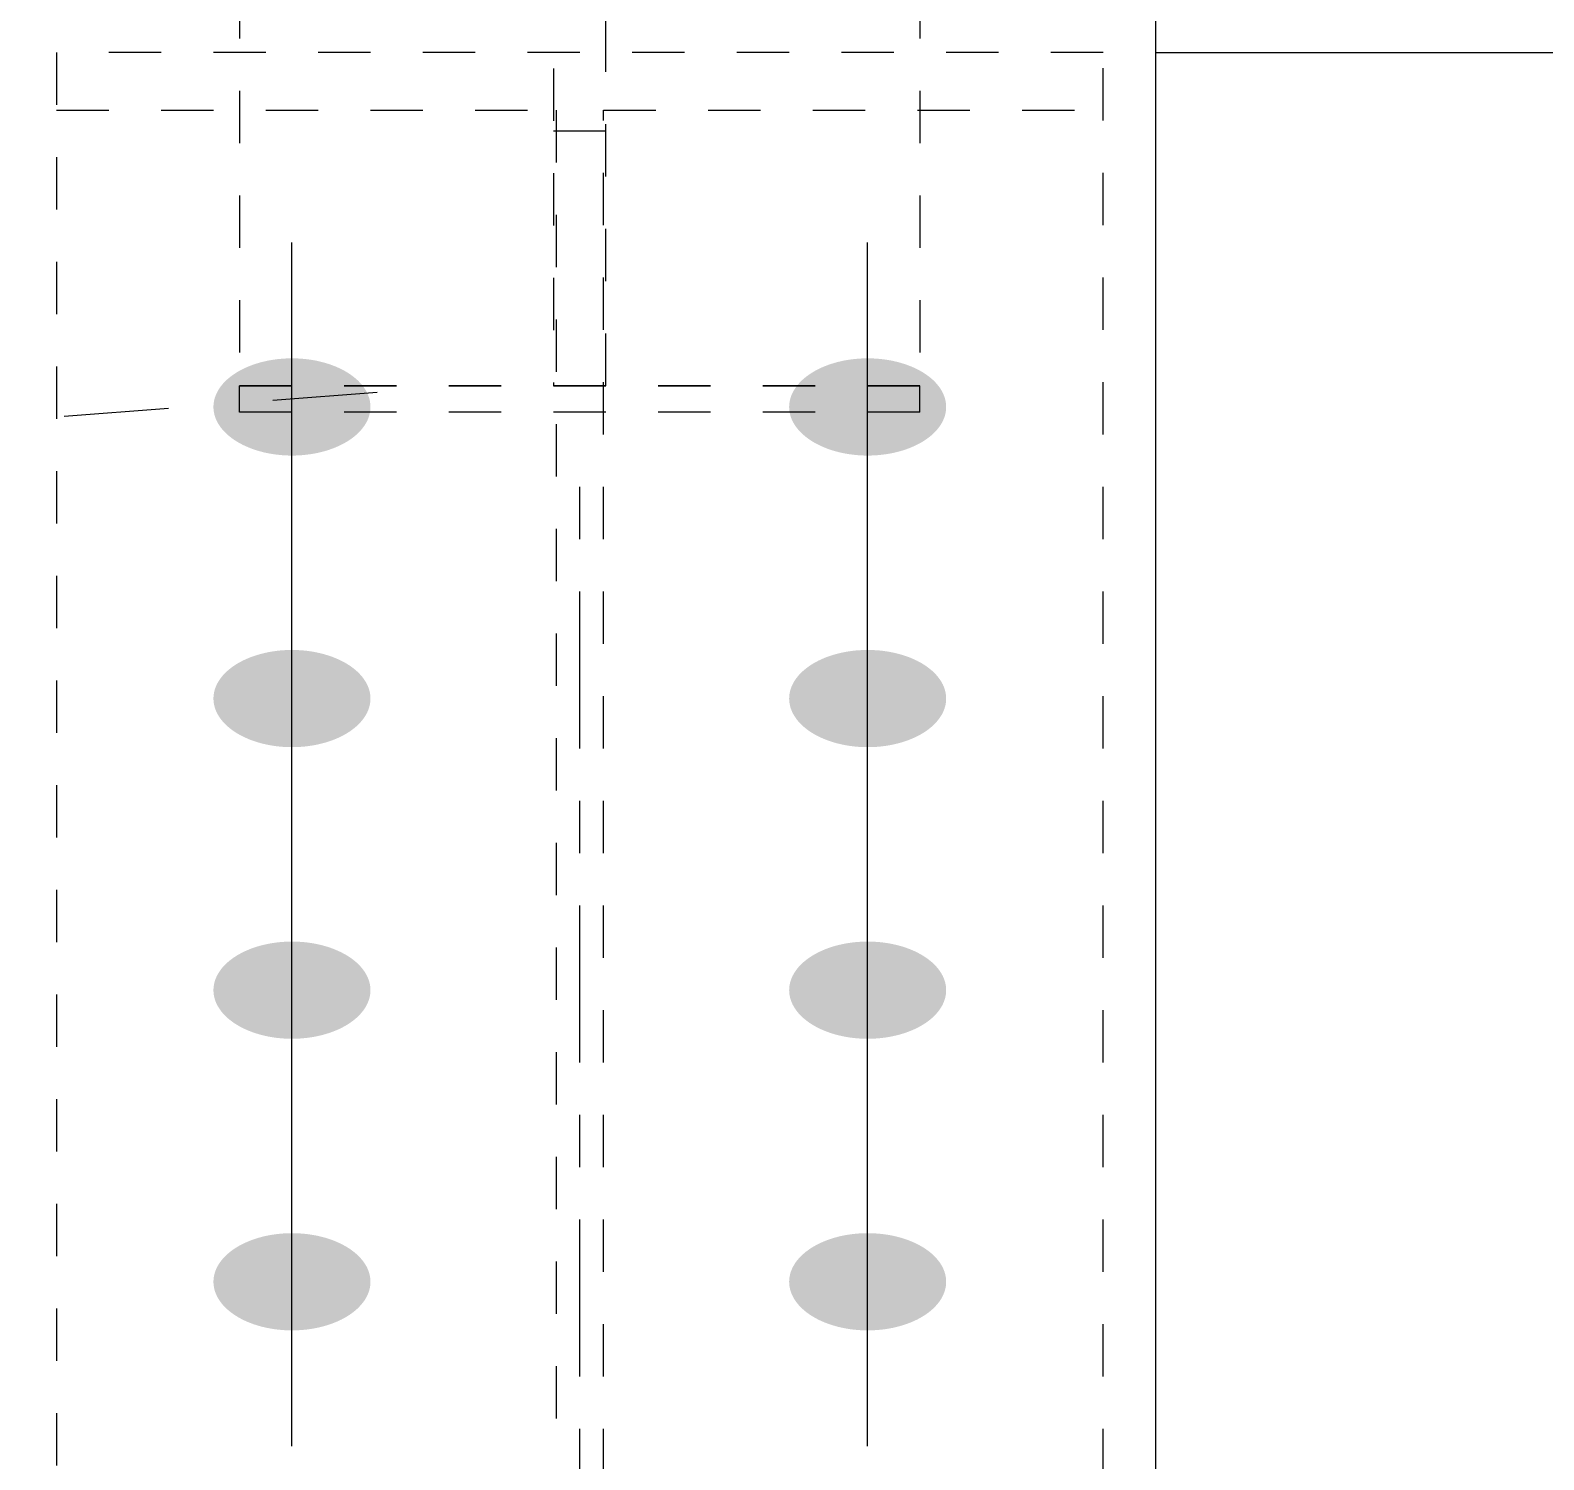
# Model space of a CAD drawing. Header units: millimetres. Extents: x 2 to 579, y 1 to 825.
# Drawn here: x 79.03 to 107.94, y 672.24 to 699.55 of the extents above; entities that cross this region are included whole.
import ezdxf

# ---------------------------------------------------------------- set-up
doc = ezdxf.new("R2010")
doc.units = ezdxf.units.MM
for name, pattern in [('XKITLINE00', [0]), ('XKITLINE01', [4, 1, -1, 1, -1]), ('XKITLINE02', [4, 2, -2]), ('XKITLINE03', [6, 3, -1, 1, -1])]:
    doc.linetypes.add(name, pattern=pattern)
for name, color, linetype, lineweight in [('Bolt', 3, 'Continuous', 0), ('Dimensions', 7, 'Continuous', 0), ('Part', 2, 'Continuous', 0), ('PartMark', 7, 'Continuous', 0)]:
    doc.layers.add(name, color=color, linetype=linetype, lineweight=lineweight)
doc.styles.add('ARIAL', font='ARIAL.TTF')

# ---------------------------------------------------------------- blocks, each defined once
blk = doc.blocks.new('*A26')
at = {"layer": 'Bolt'}
for points in [[(83.989, 691.427), (83.952, 691.428), (83.915, 691.43), (83.878, 691.432), (83.842, 691.434), (83.805, 691.437), (83.769, 691.441), (83.733, 691.445), (83.697, 691.45), (83.661, 691.455), (83.625, 691.461), (83.59, 691.467), (83.555, 691.474), (83.52, 691.481), (83.485, 691.489), (83.451, 691.498), (83.417, 691.507), (83.384, 691.516), (83.351, 691.526), (83.318, 691.537), (83.286, 691.548), (83.254, 691.559), (83.223, 691.571), (83.192, 691.584), (83.162, 691.597), (83.132, 691.61), (83.102, 691.624), (83.074, 691.638), (83.046, 691.653), (83.018, 691.668), (82.991, 691.683), (82.965, 691.699), (82.939, 691.716), (82.914, 691.732), (82.89, 691.749), (82.866, 691.767), (82.843, 691.785), (82.821, 691.803), (82.799, 691.821), (82.778, 691.84), (82.758, 691.859), (82.739, 691.878), (82.72, 691.898), (82.702, 691.918), (82.686, 691.938), (82.669, 691.959), (82.654, 691.98), (82.64, 692), (82.626, 692.022), (82.613, 692.043), (82.601, 692.065), (82.59, 692.086), (82.58, 692.108), (82.57, 692.13), (82.562, 692.152), (82.554, 692.175), (82.547, 692.197), (82.542, 692.22), (82.537, 692.242), (82.533, 692.265), (82.529, 692.288), (82.527, 692.31), (82.526, 692.333), (82.525, 692.356), (82.526, 692.379), (82.527, 692.401), (82.529, 692.424), (82.533, 692.447), (82.537, 692.47), (82.542, 692.492), (82.547, 692.515), (82.554, 692.537), (82.562, 692.559), (82.57, 692.581), (82.58, 692.604), (82.59, 692.625), (82.601, 692.647), (82.613, 692.669), (82.626, 692.69), (82.64, 692.711), (82.654, 692.732), (82.669, 692.753), (82.686, 692.773), (82.702, 692.794), (82.72, 692.814), (82.739, 692.833), (82.758, 692.853), (82.778, 692.872), (82.799, 692.891), (82.821, 692.909), (82.843, 692.927), (82.866, 692.945), (82.89, 692.962), (82.914, 692.979), (82.939, 692.996), (82.965, 693.013), (82.991, 693.028), (83.018, 693.044), (83.046, 693.059), (83.074, 693.074), (83.102, 693.088), (83.132, 693.102), (83.162, 693.115), (83.192, 693.128), (83.223, 693.14), (83.254, 693.152), (83.286, 693.164), (83.318, 693.175), (83.351, 693.185), (83.384, 693.195), (83.417, 693.205), (83.451, 693.214), (83.485, 693.222), (83.52, 693.23), (83.555, 693.238), (83.59, 693.245), (83.625, 693.251), (83.661, 693.257), (83.697, 693.262), (83.733, 693.267), (83.769, 693.271), (83.805, 693.274), (83.842, 693.278), (83.878, 693.28), (83.915, 693.282), (83.952, 693.283), (83.989, 693.284), (84.025, 693.285), (84.062, 693.284), (84.099, 693.283), (84.136, 693.282), (84.172, 693.28), (84.209, 693.278), (84.245, 693.274), (84.282, 693.271), (84.318, 693.267), (84.354, 693.262), (84.39, 693.257), (84.425, 693.251), (84.461, 693.245), (84.496, 693.238), (84.531, 693.23), (84.565, 693.222), (84.599, 693.214), (84.633, 693.205), (84.667, 693.195), (84.7, 693.185), (84.732, 693.175), (84.765, 693.164), (84.796, 693.152), (84.828, 693.14), (84.859, 693.128), (84.889, 693.115), (84.919, 693.102), (84.948, 693.088), (84.977, 693.074), (85.005, 693.059), (85.033, 693.044), (85.06, 693.028), (85.086, 693.013), (85.112, 692.996), (85.137, 692.979), (85.161, 692.962), (85.185, 692.945), (85.208, 692.927), (85.23, 692.909), (85.252, 692.891), (85.273, 692.872), (85.293, 692.853), (85.312, 692.833), (85.33, 692.814), (85.348, 692.794), (85.365, 692.773), (85.381, 692.753), (85.397, 692.732), (85.411, 692.711), (85.425, 692.69), (85.438, 692.669), (85.45, 692.647), (85.461, 692.625), (85.471, 692.604), (85.48, 692.581), (85.489, 692.559), (85.497, 692.537), (85.503, 692.515), (85.509, 692.492), (85.514, 692.47), (85.518, 692.447), (85.521, 692.424), (85.524, 692.401), (85.525, 692.379), (85.525, 692.356), (85.525, 692.333), (85.524, 692.31), (85.521, 692.288), (85.518, 692.265), (85.514, 692.242), (85.509, 692.22), (85.503, 692.197), (85.497, 692.175), (85.489, 692.152), (85.48, 692.13), (85.471, 692.108), (85.461, 692.086), (85.45, 692.065), (85.438, 692.043), (85.425, 692.022), (85.411, 692), (85.397, 691.98), (85.381, 691.959), (85.365, 691.938), (85.348, 691.918), (85.33, 691.898), (85.312, 691.878), (85.293, 691.859), (85.273, 691.84), (85.252, 691.821), (85.23, 691.803), (85.208, 691.785), (85.185, 691.767), (85.161, 691.749), (85.137, 691.732), (85.112, 691.716), (85.086, 691.699), (85.06, 691.683), (85.033, 691.668), (85.005, 691.653), (84.977, 691.638), (84.948, 691.624), (84.919, 691.61), (84.889, 691.597), (84.859, 691.584), (84.828, 691.571), (84.796, 691.559), (84.765, 691.548), (84.732, 691.537), (84.7, 691.526), (84.667, 691.516), (84.633, 691.507), (84.599, 691.498), (84.565, 691.489), (84.531, 691.481), (84.496, 691.474), (84.461, 691.467), (84.425, 691.461), (84.39, 691.455), (84.354, 691.45), (84.318, 691.445), (84.282, 691.441), (84.245, 691.437), (84.209, 691.434), (84.172, 691.432), (84.136, 691.43), (84.099, 691.428), (84.062, 691.427), (84.025, 691.427)], [(94.989, 691.427), (94.952, 691.428), (94.915, 691.43), (94.878, 691.432), (94.842, 691.434), (94.805, 691.437), (94.769, 691.441), (94.733, 691.445), (94.697, 691.45), (94.661, 691.455), (94.625, 691.461), (94.59, 691.467), (94.555, 691.474), (94.52, 691.481), (94.485, 691.489), (94.451, 691.498), (94.417, 691.507), (94.384, 691.516), (94.351, 691.526), (94.318, 691.537), (94.286, 691.548), (94.254, 691.559), (94.223, 691.571), (94.192, 691.584), (94.162, 691.597), (94.132, 691.61), (94.102, 691.624), (94.074, 691.638), (94.046, 691.653), (94.018, 691.668), (93.991, 691.683), (93.965, 691.699), (93.939, 691.716), (93.914, 691.732), (93.89, 691.749), (93.866, 691.767), (93.843, 691.785), (93.821, 691.803), (93.799, 691.821), (93.778, 691.84), (93.758, 691.859), (93.739, 691.878), (93.72, 691.898), (93.702, 691.918), (93.686, 691.938), (93.669, 691.959), (93.654, 691.98), (93.64, 692), (93.626, 692.022), (93.613, 692.043), (93.601, 692.065), (93.59, 692.086), (93.58, 692.108), (93.57, 692.13), (93.562, 692.152), (93.554, 692.175), (93.547, 692.197), (93.542, 692.22), (93.537, 692.242), (93.533, 692.265), (93.529, 692.288), (93.527, 692.31), (93.526, 692.333), (93.525, 692.356), (93.526, 692.379), (93.527, 692.401), (93.529, 692.424), (93.533, 692.447), (93.537, 692.47), (93.542, 692.492), (93.547, 692.515), (93.554, 692.537), (93.562, 692.559), (93.57, 692.581), (93.58, 692.604), (93.59, 692.625), (93.601, 692.647), (93.613, 692.669), (93.626, 692.69), (93.64, 692.711), (93.654, 692.732), (93.669, 692.753), (93.686, 692.773), (93.702, 692.794), (93.72, 692.814), (93.739, 692.833), (93.758, 692.853), (93.778, 692.872), (93.799, 692.891), (93.821, 692.909), (93.843, 692.927), (93.866, 692.945), (93.89, 692.962), (93.914, 692.979), (93.939, 692.996), (93.965, 693.013), (93.991, 693.028), (94.018, 693.044), (94.046, 693.059), (94.074, 693.074), (94.102, 693.088), (94.132, 693.102), (94.162, 693.115), (94.192, 693.128), (94.223, 693.14), (94.254, 693.152), (94.286, 693.164), (94.318, 693.175), (94.351, 693.185), (94.384, 693.195), (94.417, 693.205), (94.451, 693.214), (94.485, 693.222), (94.52, 693.23), (94.555, 693.238), (94.59, 693.245), (94.625, 693.251), (94.661, 693.257), (94.697, 693.262), (94.733, 693.267), (94.769, 693.271), (94.805, 693.274), (94.842, 693.278), (94.878, 693.28), (94.915, 693.282), (94.952, 693.283), (94.989, 693.284), (95.025, 693.285), (95.062, 693.284), (95.099, 693.283), (95.136, 693.282), (95.172, 693.28), (95.209, 693.278), (95.245, 693.274), (95.282, 693.271), (95.318, 693.267), (95.354, 693.262), (95.39, 693.257), (95.425, 693.251), (95.461, 693.245), (95.496, 693.238), (95.531, 693.23), (95.565, 693.222), (95.599, 693.214), (95.633, 693.205), (95.667, 693.195), (95.7, 693.185), (95.732, 693.175), (95.765, 693.164), (95.796, 693.152), (95.828, 693.14), (95.859, 693.128), (95.889, 693.115), (95.919, 693.102), (95.948, 693.088), (95.977, 693.074), (96.005, 693.059), (96.033, 693.044), (96.06, 693.028), (96.086, 693.013), (96.112, 692.996), (96.137, 692.979), (96.161, 692.962), (96.185, 692.945), (96.208, 692.927), (96.23, 692.909), (96.252, 692.891), (96.273, 692.872), (96.293, 692.853), (96.312, 692.833), (96.33, 692.814), (96.348, 692.794), (96.365, 692.773), (96.381, 692.753), (96.397, 692.732), (96.411, 692.711), (96.425, 692.69), (96.438, 692.669), (96.45, 692.647), (96.461, 692.625), (96.471, 692.604), (96.48, 692.581), (96.489, 692.559), (96.497, 692.537), (96.503, 692.515), (96.509, 692.492), (96.514, 692.47), (96.518, 692.447), (96.521, 692.424), (96.524, 692.401), (96.525, 692.379), (96.525, 692.356), (96.525, 692.333), (96.524, 692.31), (96.521, 692.288), (96.518, 692.265), (96.514, 692.242), (96.509, 692.22), (96.503, 692.197), (96.497, 692.175), (96.489, 692.152), (96.48, 692.13), (96.471, 692.108), (96.461, 692.086), (96.45, 692.065), (96.438, 692.043), (96.425, 692.022), (96.411, 692), (96.397, 691.98), (96.381, 691.959), (96.365, 691.938), (96.348, 691.918), (96.33, 691.898), (96.312, 691.878), (96.293, 691.859), (96.273, 691.84), (96.252, 691.821), (96.23, 691.803), (96.208, 691.785), (96.185, 691.767), (96.161, 691.749), (96.137, 691.732), (96.112, 691.716), (96.086, 691.699), (96.06, 691.683), (96.033, 691.668), (96.005, 691.653), (95.977, 691.638), (95.948, 691.624), (95.919, 691.61), (95.889, 691.597), (95.859, 691.584), (95.828, 691.571), (95.796, 691.559), (95.765, 691.548), (95.732, 691.537), (95.7, 691.526), (95.667, 691.516), (95.633, 691.507), (95.599, 691.498), (95.565, 691.489), (95.531, 691.481), (95.496, 691.474), (95.461, 691.467), (95.425, 691.461), (95.39, 691.455), (95.354, 691.45), (95.318, 691.445), (95.282, 691.441), (95.245, 691.437), (95.209, 691.434), (95.172, 691.432), (95.136, 691.43), (95.099, 691.428), (95.062, 691.427), (95.025, 691.427)], [(83.989, 685.856), (83.952, 685.856), (83.915, 685.858), (83.878, 685.86), (83.842, 685.862), (83.805, 685.865), (83.769, 685.869), (83.733, 685.873), (83.697, 685.878), (83.661, 685.883), (83.625, 685.889), (83.59, 685.895), (83.555, 685.902), (83.52, 685.91), (83.485, 685.918), (83.451, 685.926), (83.417, 685.935), (83.384, 685.944), (83.351, 685.954), (83.318, 685.965), (83.286, 685.976), (83.254, 685.987), (83.223, 685.999), (83.192, 686.012), (83.162, 686.025), (83.132, 686.038), (83.102, 686.052), (83.074, 686.066), (83.046, 686.081), (83.018, 686.096), (82.991, 686.111), (82.965, 686.127), (82.939, 686.144), (82.914, 686.16), (82.89, 686.177), (82.866, 686.195), (82.843, 686.213), (82.821, 686.231), (82.799, 686.249), (82.778, 686.268), (82.758, 686.287), (82.739, 686.307), (82.72, 686.326), (82.702, 686.346), (82.686, 686.366), (82.669, 686.387), (82.654, 686.408), (82.64, 686.429), (82.626, 686.45), (82.613, 686.471), (82.601, 686.493), (82.59, 686.514), (82.58, 686.536), (82.57, 686.558), (82.562, 686.581), (82.554, 686.603), (82.547, 686.625), (82.542, 686.648), (82.537, 686.67), (82.533, 686.693), (82.529, 686.716), (82.527, 686.738), (82.526, 686.761), (82.525, 686.784), (82.526, 686.807), (82.527, 686.83), (82.529, 686.852), (82.533, 686.875), (82.537, 686.898), (82.542, 686.92), (82.547, 686.943), (82.554, 686.965), (82.562, 686.987), (82.57, 687.01), (82.58, 687.032), (82.59, 687.054), (82.601, 687.075), (82.613, 687.097), (82.626, 687.118), (82.64, 687.139), (82.654, 687.16), (82.669, 687.181), (82.686, 687.202), (82.702, 687.222), (82.72, 687.242), (82.739, 687.261), (82.758, 687.281), (82.778, 687.3), (82.799, 687.319), (82.821, 687.337), (82.843, 687.355), (82.866, 687.373), (82.89, 687.391), (82.914, 687.408), (82.939, 687.424), (82.965, 687.441), (82.991, 687.457), (83.018, 687.472), (83.046, 687.487), (83.074, 687.502), (83.102, 687.516), (83.132, 687.53), (83.162, 687.543), (83.192, 687.556), (83.223, 687.569), (83.254, 687.581), (83.286, 687.592), (83.318, 687.603), (83.351, 687.613), (83.384, 687.623), (83.417, 687.633), (83.451, 687.642), (83.485, 687.65), (83.52, 687.658), (83.555, 687.666), (83.59, 687.673), (83.625, 687.679), (83.661, 687.685), (83.697, 687.69), (83.733, 687.695), (83.769, 687.699), (83.805, 687.703), (83.842, 687.706), (83.878, 687.708), (83.915, 687.71), (83.952, 687.712), (83.989, 687.712), (84.025, 687.713), (84.062, 687.712), (84.099, 687.712), (84.136, 687.71), (84.172, 687.708), (84.209, 687.706), (84.245, 687.703), (84.282, 687.699), (84.318, 687.695), (84.354, 687.69), (84.39, 687.685), (84.425, 687.679), (84.461, 687.673), (84.496, 687.666), (84.531, 687.658), (84.565, 687.65), (84.599, 687.642), (84.633, 687.633), (84.667, 687.623), (84.7, 687.613), (84.732, 687.603), (84.765, 687.592), (84.796, 687.581), (84.828, 687.569), (84.859, 687.556), (84.889, 687.543), (84.919, 687.53), (84.948, 687.516), (84.977, 687.502), (85.005, 687.487), (85.033, 687.472), (85.06, 687.457), (85.086, 687.441), (85.112, 687.424), (85.137, 687.408), (85.161, 687.391), (85.185, 687.373), (85.208, 687.355), (85.23, 687.337), (85.252, 687.319), (85.273, 687.3), (85.293, 687.281), (85.312, 687.261), (85.33, 687.242), (85.348, 687.222), (85.365, 687.202), (85.381, 687.181), (85.397, 687.16), (85.411, 687.139), (85.425, 687.118), (85.438, 687.097), (85.45, 687.075), (85.461, 687.054), (85.471, 687.032), (85.48, 687.01), (85.489, 686.987), (85.497, 686.965), (85.503, 686.943), (85.509, 686.92), (85.514, 686.898), (85.518, 686.875), (85.521, 686.852), (85.524, 686.83), (85.525, 686.807), (85.525, 686.784), (85.525, 686.761), (85.524, 686.738), (85.521, 686.716), (85.518, 686.693), (85.514, 686.67), (85.509, 686.648), (85.503, 686.625), (85.497, 686.603), (85.489, 686.581), (85.48, 686.558), (85.471, 686.536), (85.461, 686.514), (85.45, 686.493), (85.438, 686.471), (85.425, 686.45), (85.411, 686.429), (85.397, 686.408), (85.381, 686.387), (85.365, 686.366), (85.348, 686.346), (85.33, 686.326), (85.312, 686.307), (85.293, 686.287), (85.273, 686.268), (85.252, 686.249), (85.23, 686.231), (85.208, 686.213), (85.185, 686.195), (85.161, 686.177), (85.137, 686.16), (85.112, 686.144), (85.086, 686.127), (85.06, 686.111), (85.033, 686.096), (85.005, 686.081), (84.977, 686.066), (84.948, 686.052), (84.919, 686.038), (84.889, 686.025), (84.859, 686.012), (84.828, 685.999), (84.796, 685.987), (84.765, 685.976), (84.732, 685.965), (84.7, 685.954), (84.667, 685.944), (84.633, 685.935), (84.599, 685.926), (84.565, 685.918), (84.531, 685.91), (84.496, 685.902), (84.461, 685.895), (84.425, 685.889), (84.39, 685.883), (84.354, 685.878), (84.318, 685.873), (84.282, 685.869), (84.245, 685.865), (84.209, 685.862), (84.172, 685.86), (84.136, 685.858), (84.099, 685.856), (84.062, 685.856), (84.025, 685.855)], [(94.989, 685.856), (94.952, 685.856), (94.915, 685.858), (94.878, 685.86), (94.842, 685.862), (94.805, 685.865), (94.769, 685.869), (94.733, 685.873), (94.697, 685.878), (94.661, 685.883), (94.625, 685.889), (94.59, 685.895), (94.555, 685.902), (94.52, 685.91), (94.485, 685.918), (94.451, 685.926), (94.417, 685.935), (94.384, 685.944), (94.351, 685.954), (94.318, 685.965), (94.286, 685.976), (94.254, 685.987), (94.223, 685.999), (94.192, 686.012), (94.162, 686.025), (94.132, 686.038), (94.102, 686.052), (94.074, 686.066), (94.046, 686.081), (94.018, 686.096), (93.991, 686.111), (93.965, 686.127), (93.939, 686.144), (93.914, 686.16), (93.89, 686.177), (93.866, 686.195), (93.843, 686.213), (93.821, 686.231), (93.799, 686.249), (93.778, 686.268), (93.758, 686.287), (93.739, 686.307), (93.72, 686.326), (93.702, 686.346), (93.686, 686.366), (93.669, 686.387), (93.654, 686.408), (93.64, 686.429), (93.626, 686.45), (93.613, 686.471), (93.601, 686.493), (93.59, 686.514), (93.58, 686.536), (93.57, 686.558), (93.562, 686.581), (93.554, 686.603), (93.547, 686.625), (93.542, 686.648), (93.537, 686.67), (93.533, 686.693), (93.529, 686.716), (93.527, 686.738), (93.526, 686.761), (93.525, 686.784), (93.526, 686.807), (93.527, 686.83), (93.529, 686.852), (93.533, 686.875), (93.537, 686.898), (93.542, 686.92), (93.547, 686.943), (93.554, 686.965), (93.562, 686.987), (93.57, 687.01), (93.58, 687.032), (93.59, 687.054), (93.601, 687.075), (93.613, 687.097), (93.626, 687.118), (93.64, 687.139), (93.654, 687.16), (93.669, 687.181), (93.686, 687.202), (93.702, 687.222), (93.72, 687.242), (93.739, 687.261), (93.758, 687.281), (93.778, 687.3), (93.799, 687.319), (93.821, 687.337), (93.843, 687.355), (93.866, 687.373), (93.89, 687.391), (93.914, 687.408), (93.939, 687.424), (93.965, 687.441), (93.991, 687.457), (94.018, 687.472), (94.046, 687.487), (94.074, 687.502), (94.102, 687.516), (94.132, 687.53), (94.162, 687.543), (94.192, 687.556), (94.223, 687.569), (94.254, 687.581), (94.286, 687.592), (94.318, 687.603), (94.351, 687.613), (94.384, 687.623), (94.417, 687.633), (94.451, 687.642), (94.485, 687.65), (94.52, 687.658), (94.555, 687.666), (94.59, 687.673), (94.625, 687.679), (94.661, 687.685), (94.697, 687.69), (94.733, 687.695), (94.769, 687.699), (94.805, 687.703), (94.842, 687.706), (94.878, 687.708), (94.915, 687.71), (94.952, 687.712), (94.989, 687.712), (95.025, 687.713), (95.062, 687.712), (95.099, 687.712), (95.136, 687.71), (95.172, 687.708), (95.209, 687.706), (95.245, 687.703), (95.282, 687.699), (95.318, 687.695), (95.354, 687.69), (95.39, 687.685), (95.425, 687.679), (95.461, 687.673), (95.496, 687.666), (95.531, 687.658), (95.565, 687.65), (95.599, 687.642), (95.633, 687.633), (95.667, 687.623), (95.7, 687.613), (95.732, 687.603), (95.765, 687.592), (95.796, 687.581), (95.828, 687.569), (95.859, 687.556), (95.889, 687.543), (95.919, 687.53), (95.948, 687.516), (95.977, 687.502), (96.005, 687.487), (96.033, 687.472), (96.06, 687.457), (96.086, 687.441), (96.112, 687.424), (96.137, 687.408), (96.161, 687.391), (96.185, 687.373), (96.208, 687.355), (96.23, 687.337), (96.252, 687.319), (96.273, 687.3), (96.293, 687.281), (96.312, 687.261), (96.33, 687.242), (96.348, 687.222), (96.365, 687.202), (96.381, 687.181), (96.397, 687.16), (96.411, 687.139), (96.425, 687.118), (96.438, 687.097), (96.45, 687.075), (96.461, 687.054), (96.471, 687.032), (96.48, 687.01), (96.489, 686.987), (96.497, 686.965), (96.503, 686.943), (96.509, 686.92), (96.514, 686.898), (96.518, 686.875), (96.521, 686.852), (96.524, 686.83), (96.525, 686.807), (96.525, 686.784), (96.525, 686.761), (96.524, 686.738), (96.521, 686.716), (96.518, 686.693), (96.514, 686.67), (96.509, 686.648), (96.503, 686.625), (96.497, 686.603), (96.489, 686.581), (96.48, 686.558), (96.471, 686.536), (96.461, 686.514), (96.45, 686.493), (96.438, 686.471), (96.425, 686.45), (96.411, 686.429), (96.397, 686.408), (96.381, 686.387), (96.365, 686.366), (96.348, 686.346), (96.33, 686.326), (96.312, 686.307), (96.293, 686.287), (96.273, 686.268), (96.252, 686.249), (96.23, 686.231), (96.208, 686.213), (96.185, 686.195), (96.161, 686.177), (96.137, 686.16), (96.112, 686.144), (96.086, 686.127), (96.06, 686.111), (96.033, 686.096), (96.005, 686.081), (95.977, 686.066), (95.948, 686.052), (95.919, 686.038), (95.889, 686.025), (95.859, 686.012), (95.828, 685.999), (95.796, 685.987), (95.765, 685.976), (95.732, 685.965), (95.7, 685.954), (95.667, 685.944), (95.633, 685.935), (95.599, 685.926), (95.565, 685.918), (95.531, 685.91), (95.496, 685.902), (95.461, 685.895), (95.425, 685.889), (95.39, 685.883), (95.354, 685.878), (95.318, 685.873), (95.282, 685.869), (95.245, 685.865), (95.209, 685.862), (95.172, 685.86), (95.136, 685.858), (95.099, 685.856), (95.062, 685.856), (95.025, 685.855)], [(83.989, 680.284), (83.952, 680.285), (83.915, 680.286), (83.878, 680.288), (83.842, 680.29), (83.805, 680.294), (83.769, 680.297), (83.733, 680.301), (83.697, 680.306), (83.661, 680.311), (83.625, 680.317), (83.59, 680.323), (83.555, 680.33), (83.52, 680.338), (83.485, 680.346), (83.451, 680.354), (83.417, 680.363), (83.384, 680.373), (83.351, 680.383), (83.318, 680.393), (83.286, 680.404), (83.254, 680.416), (83.223, 680.428), (83.192, 680.44), (83.162, 680.453), (83.132, 680.466), (83.102, 680.48), (83.074, 680.494), (83.046, 680.509), (83.018, 680.524), (82.991, 680.54), (82.965, 680.555), (82.939, 680.572), (82.914, 680.588), (82.89, 680.606), (82.866, 680.623), (82.843, 680.641), (82.821, 680.659), (82.799, 680.677), (82.778, 680.696), (82.758, 680.715), (82.739, 680.735), (82.72, 680.754), (82.702, 680.774), (82.686, 680.795), (82.669, 680.815), (82.654, 680.836), (82.64, 680.857), (82.626, 680.878), (82.613, 680.899), (82.601, 680.921), (82.59, 680.943), (82.58, 680.964), (82.57, 680.986), (82.562, 681.009), (82.554, 681.031), (82.547, 681.053), (82.542, 681.076), (82.537, 681.098), (82.533, 681.121), (82.529, 681.144), (82.527, 681.167), (82.526, 681.189), (82.525, 681.212), (82.526, 681.235), (82.527, 681.258), (82.529, 681.28), (82.533, 681.303), (82.537, 681.326), (82.542, 681.348), (82.547, 681.371), (82.554, 681.393), (82.562, 681.416), (82.57, 681.438), (82.58, 681.46), (82.59, 681.482), (82.601, 681.503), (82.613, 681.525), (82.626, 681.546), (82.64, 681.567), (82.654, 681.588), (82.669, 681.609), (82.686, 681.63), (82.702, 681.65), (82.72, 681.67), (82.739, 681.69), (82.758, 681.709), (82.778, 681.728), (82.799, 681.747), (82.821, 681.765), (82.843, 681.783), (82.866, 681.801), (82.89, 681.819), (82.914, 681.836), (82.939, 681.852), (82.965, 681.869), (82.991, 681.885), (83.018, 681.9), (83.046, 681.915), (83.074, 681.93), (83.102, 681.944), (83.132, 681.958), (83.162, 681.971), (83.192, 681.984), (83.223, 681.997), (83.254, 682.009), (83.286, 682.02), (83.318, 682.031), (83.351, 682.042), (83.384, 682.052), (83.417, 682.061), (83.451, 682.07), (83.485, 682.079), (83.52, 682.086), (83.555, 682.094), (83.59, 682.101), (83.625, 682.107), (83.661, 682.113), (83.697, 682.118), (83.733, 682.123), (83.769, 682.127), (83.805, 682.131), (83.842, 682.134), (83.878, 682.136), (83.915, 682.138), (83.952, 682.14), (83.989, 682.14), (84.025, 682.141), (84.062, 682.14), (84.099, 682.14), (84.136, 682.138), (84.172, 682.136), (84.209, 682.134), (84.245, 682.131), (84.282, 682.127), (84.318, 682.123), (84.354, 682.118), (84.39, 682.113), (84.425, 682.107), (84.461, 682.101), (84.496, 682.094), (84.531, 682.086), (84.565, 682.079), (84.599, 682.07), (84.633, 682.061), (84.667, 682.052), (84.7, 682.042), (84.732, 682.031), (84.765, 682.02), (84.796, 682.009), (84.828, 681.997), (84.859, 681.984), (84.889, 681.971), (84.919, 681.958), (84.948, 681.944), (84.977, 681.93), (85.005, 681.915), (85.033, 681.9), (85.06, 681.885), (85.086, 681.869), (85.112, 681.852), (85.137, 681.836), (85.161, 681.819), (85.185, 681.801), (85.208, 681.783), (85.23, 681.765), (85.252, 681.747), (85.273, 681.728), (85.293, 681.709), (85.312, 681.69), (85.33, 681.67), (85.348, 681.65), (85.365, 681.63), (85.381, 681.609), (85.397, 681.588), (85.411, 681.567), (85.425, 681.546), (85.438, 681.525), (85.45, 681.503), (85.461, 681.482), (85.471, 681.46), (85.48, 681.438), (85.489, 681.416), (85.497, 681.393), (85.503, 681.371), (85.509, 681.348), (85.514, 681.326), (85.518, 681.303), (85.521, 681.28), (85.524, 681.258), (85.525, 681.235), (85.525, 681.212), (85.525, 681.189), (85.524, 681.167), (85.521, 681.144), (85.518, 681.121), (85.514, 681.098), (85.509, 681.076), (85.503, 681.053), (85.497, 681.031), (85.489, 681.009), (85.48, 680.986), (85.471, 680.964), (85.461, 680.943), (85.45, 680.921), (85.438, 680.899), (85.425, 680.878), (85.411, 680.857), (85.397, 680.836), (85.381, 680.815), (85.365, 680.795), (85.348, 680.774), (85.33, 680.754), (85.312, 680.735), (85.293, 680.715), (85.273, 680.696), (85.252, 680.677), (85.23, 680.659), (85.208, 680.641), (85.185, 680.623), (85.161, 680.606), (85.137, 680.588), (85.112, 680.572), (85.086, 680.555), (85.06, 680.54), (85.033, 680.524), (85.005, 680.509), (84.977, 680.494), (84.948, 680.48), (84.919, 680.466), (84.889, 680.453), (84.859, 680.44), (84.828, 680.428), (84.796, 680.416), (84.765, 680.404), (84.732, 680.393), (84.7, 680.383), (84.667, 680.373), (84.633, 680.363), (84.599, 680.354), (84.565, 680.346), (84.531, 680.338), (84.496, 680.33), (84.461, 680.323), (84.425, 680.317), (84.39, 680.311), (84.354, 680.306), (84.318, 680.301), (84.282, 680.297), (84.245, 680.294), (84.209, 680.29), (84.172, 680.288), (84.136, 680.286), (84.099, 680.285), (84.062, 680.284), (84.025, 680.283)], [(94.989, 680.284), (94.952, 680.285), (94.915, 680.286), (94.878, 680.288), (94.842, 680.29), (94.805, 680.294), (94.769, 680.297), (94.733, 680.301), (94.697, 680.306), (94.661, 680.311), (94.625, 680.317), (94.59, 680.323), (94.555, 680.33), (94.52, 680.338), (94.485, 680.346), (94.451, 680.354), (94.417, 680.363), (94.384, 680.373), (94.351, 680.383), (94.318, 680.393), (94.286, 680.404), (94.254, 680.416), (94.223, 680.428), (94.192, 680.44), (94.162, 680.453), (94.132, 680.466), (94.102, 680.48), (94.074, 680.494), (94.046, 680.509), (94.018, 680.524), (93.991, 680.54), (93.965, 680.555), (93.939, 680.572), (93.914, 680.588), (93.89, 680.606), (93.866, 680.623), (93.843, 680.641), (93.821, 680.659), (93.799, 680.677), (93.778, 680.696), (93.758, 680.715), (93.739, 680.735), (93.72, 680.754), (93.702, 680.774), (93.686, 680.795), (93.669, 680.815), (93.654, 680.836), (93.64, 680.857), (93.626, 680.878), (93.613, 680.899), (93.601, 680.921), (93.59, 680.943), (93.58, 680.964), (93.57, 680.986), (93.562, 681.009), (93.554, 681.031), (93.547, 681.053), (93.542, 681.076), (93.537, 681.098), (93.533, 681.121), (93.529, 681.144), (93.527, 681.167), (93.526, 681.189), (93.525, 681.212), (93.526, 681.235), (93.527, 681.258), (93.529, 681.28), (93.533, 681.303), (93.537, 681.326), (93.542, 681.348), (93.547, 681.371), (93.554, 681.393), (93.562, 681.416), (93.57, 681.438), (93.58, 681.46), (93.59, 681.482), (93.601, 681.503), (93.613, 681.525), (93.626, 681.546), (93.64, 681.567), (93.654, 681.588), (93.669, 681.609), (93.686, 681.63), (93.702, 681.65), (93.72, 681.67), (93.739, 681.69), (93.758, 681.709), (93.778, 681.728), (93.799, 681.747), (93.821, 681.765), (93.843, 681.783), (93.866, 681.801), (93.89, 681.819), (93.914, 681.836), (93.939, 681.852), (93.965, 681.869), (93.991, 681.885), (94.018, 681.9), (94.046, 681.915), (94.074, 681.93), (94.102, 681.944), (94.132, 681.958), (94.162, 681.971), (94.192, 681.984), (94.223, 681.997), (94.254, 682.009), (94.286, 682.02), (94.318, 682.031), (94.351, 682.042), (94.384, 682.052), (94.417, 682.061), (94.451, 682.07), (94.485, 682.079), (94.52, 682.086), (94.555, 682.094), (94.59, 682.101), (94.625, 682.107), (94.661, 682.113), (94.697, 682.118), (94.733, 682.123), (94.769, 682.127), (94.805, 682.131), (94.842, 682.134), (94.878, 682.136), (94.915, 682.138), (94.952, 682.14), (94.989, 682.14), (95.025, 682.141), (95.062, 682.14), (95.099, 682.14), (95.136, 682.138), (95.172, 682.136), (95.209, 682.134), (95.245, 682.131), (95.282, 682.127), (95.318, 682.123), (95.354, 682.118), (95.39, 682.113), (95.425, 682.107), (95.461, 682.101), (95.496, 682.094), (95.531, 682.086), (95.565, 682.079), (95.599, 682.07), (95.633, 682.061), (95.667, 682.052), (95.7, 682.042), (95.732, 682.031), (95.765, 682.02), (95.796, 682.009), (95.828, 681.997), (95.859, 681.984), (95.889, 681.971), (95.919, 681.958), (95.948, 681.944), (95.977, 681.93), (96.005, 681.915), (96.033, 681.9), (96.06, 681.885), (96.086, 681.869), (96.112, 681.852), (96.137, 681.836), (96.161, 681.819), (96.185, 681.801), (96.208, 681.783), (96.23, 681.765), (96.252, 681.747), (96.273, 681.728), (96.293, 681.709), (96.312, 681.69), (96.33, 681.67), (96.348, 681.65), (96.365, 681.63), (96.381, 681.609), (96.397, 681.588), (96.411, 681.567), (96.425, 681.546), (96.438, 681.525), (96.45, 681.503), (96.461, 681.482), (96.471, 681.46), (96.48, 681.438), (96.489, 681.416), (96.497, 681.393), (96.503, 681.371), (96.509, 681.348), (96.514, 681.326), (96.518, 681.303), (96.521, 681.28), (96.524, 681.258), (96.525, 681.235), (96.525, 681.212), (96.525, 681.189), (96.524, 681.167), (96.521, 681.144), (96.518, 681.121), (96.514, 681.098), (96.509, 681.076), (96.503, 681.053), (96.497, 681.031), (96.489, 681.009), (96.48, 680.986), (96.471, 680.964), (96.461, 680.943), (96.45, 680.921), (96.438, 680.899), (96.425, 680.878), (96.411, 680.857), (96.397, 680.836), (96.381, 680.815), (96.365, 680.795), (96.348, 680.774), (96.33, 680.754), (96.312, 680.735), (96.293, 680.715), (96.273, 680.696), (96.252, 680.677), (96.23, 680.659), (96.208, 680.641), (96.185, 680.623), (96.161, 680.606), (96.137, 680.588), (96.112, 680.572), (96.086, 680.555), (96.06, 680.54), (96.033, 680.524), (96.005, 680.509), (95.977, 680.494), (95.948, 680.48), (95.919, 680.466), (95.889, 680.453), (95.859, 680.44), (95.828, 680.428), (95.796, 680.416), (95.765, 680.404), (95.732, 680.393), (95.7, 680.383), (95.667, 680.373), (95.633, 680.363), (95.599, 680.354), (95.565, 680.346), (95.531, 680.338), (95.496, 680.33), (95.461, 680.323), (95.425, 680.317), (95.39, 680.311), (95.354, 680.306), (95.318, 680.301), (95.282, 680.297), (95.245, 680.294), (95.209, 680.29), (95.172, 680.288), (95.136, 680.286), (95.099, 680.285), (95.062, 680.284), (95.025, 680.283)], [(83.989, 674.712), (83.952, 674.713), (83.915, 674.714), (83.878, 674.716), (83.842, 674.719), (83.805, 674.722), (83.769, 674.725), (83.733, 674.729), (83.697, 674.734), (83.661, 674.739), (83.625, 674.745), (83.59, 674.752), (83.555, 674.758), (83.52, 674.766), (83.485, 674.774), (83.451, 674.782), (83.417, 674.791), (83.384, 674.801), (83.351, 674.811), (83.318, 674.821), (83.286, 674.832), (83.254, 674.844), (83.223, 674.856), (83.192, 674.868), (83.162, 674.881), (83.132, 674.894), (83.102, 674.908), (83.074, 674.922), (83.046, 674.937), (83.018, 674.952), (82.991, 674.968), (82.965, 674.984), (82.939, 675), (82.914, 675.017), (82.89, 675.034), (82.866, 675.051), (82.843, 675.069), (82.821, 675.087), (82.799, 675.106), (82.778, 675.124), (82.758, 675.143), (82.739, 675.163), (82.72, 675.183), (82.702, 675.202), (82.686, 675.223), (82.669, 675.243), (82.654, 675.264), (82.64, 675.285), (82.626, 675.306), (82.613, 675.327), (82.601, 675.349), (82.59, 675.371), (82.58, 675.393), (82.57, 675.415), (82.562, 675.437), (82.554, 675.459), (82.547, 675.481), (82.542, 675.504), (82.537, 675.527), (82.533, 675.549), (82.529, 675.572), (82.527, 675.595), (82.526, 675.617), (82.525, 675.64), (82.526, 675.663), (82.527, 675.686), (82.529, 675.709), (82.533, 675.731), (82.537, 675.754), (82.542, 675.776), (82.547, 675.799), (82.554, 675.821), (82.562, 675.844), (82.57, 675.866), (82.58, 675.888), (82.59, 675.91), (82.601, 675.932), (82.613, 675.953), (82.626, 675.974), (82.64, 675.996), (82.654, 676.017), (82.669, 676.037), (82.686, 676.058), (82.702, 676.078), (82.72, 676.098), (82.739, 676.118), (82.758, 676.137), (82.778, 676.156), (82.799, 676.175), (82.821, 676.193), (82.843, 676.212), (82.866, 676.229), (82.89, 676.247), (82.914, 676.264), (82.939, 676.281), (82.965, 676.297), (82.991, 676.313), (83.018, 676.328), (83.046, 676.343), (83.074, 676.358), (83.102, 676.372), (83.132, 676.386), (83.162, 676.399), (83.192, 676.412), (83.223, 676.425), (83.254, 676.437), (83.286, 676.448), (83.318, 676.459), (83.351, 676.47), (83.384, 676.48), (83.417, 676.489), (83.451, 676.498), (83.485, 676.507), (83.52, 676.515), (83.555, 676.522), (83.59, 676.529), (83.625, 676.535), (83.661, 676.541), (83.697, 676.546), (83.733, 676.551), (83.769, 676.555), (83.805, 676.559), (83.842, 676.562), (83.878, 676.564), (83.915, 676.566), (83.952, 676.568), (83.989, 676.569), (84.025, 676.569), (84.062, 676.569), (84.099, 676.568), (84.136, 676.566), (84.172, 676.564), (84.209, 676.562), (84.245, 676.559), (84.282, 676.555), (84.318, 676.551), (84.354, 676.546), (84.39, 676.541), (84.425, 676.535), (84.461, 676.529), (84.496, 676.522), (84.531, 676.515), (84.565, 676.507), (84.599, 676.498), (84.633, 676.489), (84.667, 676.48), (84.7, 676.47), (84.732, 676.459), (84.765, 676.448), (84.796, 676.437), (84.828, 676.425), (84.859, 676.412), (84.889, 676.399), (84.919, 676.386), (84.948, 676.372), (84.977, 676.358), (85.005, 676.343), (85.033, 676.328), (85.06, 676.313), (85.086, 676.297), (85.112, 676.281), (85.137, 676.264), (85.161, 676.247), (85.185, 676.229), (85.208, 676.212), (85.23, 676.193), (85.252, 676.175), (85.273, 676.156), (85.293, 676.137), (85.312, 676.118), (85.33, 676.098), (85.348, 676.078), (85.365, 676.058), (85.381, 676.037), (85.397, 676.017), (85.411, 675.996), (85.425, 675.974), (85.438, 675.953), (85.45, 675.932), (85.461, 675.91), (85.471, 675.888), (85.48, 675.866), (85.489, 675.844), (85.497, 675.821), (85.503, 675.799), (85.509, 675.776), (85.514, 675.754), (85.518, 675.731), (85.521, 675.709), (85.524, 675.686), (85.525, 675.663), (85.525, 675.64), (85.525, 675.617), (85.524, 675.595), (85.521, 675.572), (85.518, 675.549), (85.514, 675.527), (85.509, 675.504), (85.503, 675.481), (85.497, 675.459), (85.489, 675.437), (85.48, 675.415), (85.471, 675.393), (85.461, 675.371), (85.45, 675.349), (85.438, 675.327), (85.425, 675.306), (85.411, 675.285), (85.397, 675.264), (85.381, 675.243), (85.365, 675.223), (85.348, 675.202), (85.33, 675.183), (85.312, 675.163), (85.293, 675.143), (85.273, 675.124), (85.252, 675.106), (85.23, 675.087), (85.208, 675.069), (85.185, 675.051), (85.161, 675.034), (85.137, 675.017), (85.112, 675), (85.086, 674.984), (85.06, 674.968), (85.033, 674.952), (85.005, 674.937), (84.977, 674.922), (84.948, 674.908), (84.919, 674.894), (84.889, 674.881), (84.859, 674.868), (84.828, 674.856), (84.796, 674.844), (84.765, 674.832), (84.732, 674.821), (84.7, 674.811), (84.667, 674.801), (84.633, 674.791), (84.599, 674.782), (84.565, 674.774), (84.531, 674.766), (84.496, 674.758), (84.461, 674.752), (84.425, 674.745), (84.39, 674.739), (84.354, 674.734), (84.318, 674.729), (84.282, 674.725), (84.245, 674.722), (84.209, 674.719), (84.172, 674.716), (84.136, 674.714), (84.099, 674.713), (84.062, 674.712), (84.025, 674.712)], [(94.989, 674.712), (94.952, 674.713), (94.915, 674.714), (94.878, 674.716), (94.842, 674.719), (94.805, 674.722), (94.769, 674.725), (94.733, 674.729), (94.697, 674.734), (94.661, 674.739), (94.625, 674.745), (94.59, 674.752), (94.555, 674.758), (94.52, 674.766), (94.485, 674.774), (94.451, 674.782), (94.417, 674.791), (94.384, 674.801), (94.351, 674.811), (94.318, 674.821), (94.286, 674.832), (94.254, 674.844), (94.223, 674.856), (94.192, 674.868), (94.162, 674.881), (94.132, 674.894), (94.102, 674.908), (94.074, 674.922), (94.046, 674.937), (94.018, 674.952), (93.991, 674.968), (93.965, 674.984), (93.939, 675), (93.914, 675.017), (93.89, 675.034), (93.866, 675.051), (93.843, 675.069), (93.821, 675.087), (93.799, 675.106), (93.778, 675.124), (93.758, 675.143), (93.739, 675.163), (93.72, 675.183), (93.702, 675.202), (93.686, 675.223), (93.669, 675.243), (93.654, 675.264), (93.64, 675.285), (93.626, 675.306), (93.613, 675.327), (93.601, 675.349), (93.59, 675.371), (93.58, 675.393), (93.57, 675.415), (93.562, 675.437), (93.554, 675.459), (93.547, 675.481), (93.542, 675.504), (93.537, 675.527), (93.533, 675.549), (93.529, 675.572), (93.527, 675.595), (93.526, 675.617), (93.525, 675.64), (93.526, 675.663), (93.527, 675.686), (93.529, 675.709), (93.533, 675.731), (93.537, 675.754), (93.542, 675.776), (93.547, 675.799), (93.554, 675.821), (93.562, 675.844), (93.57, 675.866), (93.58, 675.888), (93.59, 675.91), (93.601, 675.932), (93.613, 675.953), (93.626, 675.974), (93.64, 675.996), (93.654, 676.017), (93.669, 676.037), (93.686, 676.058), (93.702, 676.078), (93.72, 676.098), (93.739, 676.118), (93.758, 676.137), (93.778, 676.156), (93.799, 676.175), (93.821, 676.193), (93.843, 676.212), (93.866, 676.229), (93.89, 676.247), (93.914, 676.264), (93.939, 676.281), (93.965, 676.297), (93.991, 676.313), (94.018, 676.328), (94.046, 676.343), (94.074, 676.358), (94.102, 676.372), (94.132, 676.386), (94.162, 676.399), (94.192, 676.412), (94.223, 676.425), (94.254, 676.437), (94.286, 676.448), (94.318, 676.459), (94.351, 676.47), (94.384, 676.48), (94.417, 676.489), (94.451, 676.498), (94.485, 676.507), (94.52, 676.515), (94.555, 676.522), (94.59, 676.529), (94.625, 676.535), (94.661, 676.541), (94.697, 676.546), (94.733, 676.551), (94.769, 676.555), (94.805, 676.559), (94.842, 676.562), (94.878, 676.564), (94.915, 676.566), (94.952, 676.568), (94.989, 676.569), (95.025, 676.569), (95.062, 676.569), (95.099, 676.568), (95.136, 676.566), (95.172, 676.564), (95.209, 676.562), (95.245, 676.559), (95.282, 676.555), (95.318, 676.551), (95.354, 676.546), (95.39, 676.541), (95.425, 676.535), (95.461, 676.529), (95.496, 676.522), (95.531, 676.515), (95.565, 676.507), (95.599, 676.498), (95.633, 676.489), (95.667, 676.48), (95.7, 676.47), (95.732, 676.459), (95.765, 676.448), (95.796, 676.437), (95.828, 676.425), (95.859, 676.412), (95.889, 676.399), (95.919, 676.386), (95.948, 676.372), (95.977, 676.358), (96.005, 676.343), (96.033, 676.328), (96.06, 676.313), (96.086, 676.297), (96.112, 676.281), (96.137, 676.264), (96.161, 676.247), (96.185, 676.229), (96.208, 676.212), (96.23, 676.193), (96.252, 676.175), (96.273, 676.156), (96.293, 676.137), (96.312, 676.118), (96.33, 676.098), (96.348, 676.078), (96.365, 676.058), (96.381, 676.037), (96.397, 676.017), (96.411, 675.996), (96.425, 675.974), (96.438, 675.953), (96.45, 675.932), (96.461, 675.91), (96.471, 675.888), (96.48, 675.866), (96.489, 675.844), (96.497, 675.821), (96.503, 675.799), (96.509, 675.776), (96.514, 675.754), (96.518, 675.731), (96.521, 675.709), (96.524, 675.686), (96.525, 675.663), (96.525, 675.64), (96.525, 675.617), (96.524, 675.595), (96.521, 675.572), (96.518, 675.549), (96.514, 675.527), (96.509, 675.504), (96.503, 675.481), (96.497, 675.459), (96.489, 675.437), (96.48, 675.415), (96.471, 675.393), (96.461, 675.371), (96.45, 675.349), (96.438, 675.327), (96.425, 675.306), (96.411, 675.285), (96.397, 675.264), (96.381, 675.243), (96.365, 675.223), (96.348, 675.202), (96.33, 675.183), (96.312, 675.163), (96.293, 675.143), (96.273, 675.124), (96.252, 675.106), (96.23, 675.087), (96.208, 675.069), (96.185, 675.051), (96.161, 675.034), (96.137, 675.017), (96.112, 675), (96.086, 674.984), (96.06, 674.968), (96.033, 674.952), (96.005, 674.937), (95.977, 674.922), (95.948, 674.908), (95.919, 674.894), (95.889, 674.881), (95.859, 674.868), (95.828, 674.856), (95.796, 674.844), (95.765, 674.832), (95.732, 674.821), (95.7, 674.811), (95.667, 674.801), (95.633, 674.791), (95.599, 674.782), (95.565, 674.774), (95.531, 674.766), (95.496, 674.758), (95.461, 674.752), (95.425, 674.745), (95.39, 674.739), (95.354, 674.734), (95.318, 674.729), (95.282, 674.725), (95.245, 674.722), (95.209, 674.719), (95.172, 674.716), (95.136, 674.714), (95.099, 674.713), (95.062, 674.712), (95.025, 674.712)]]:
    blk.add_hatch(color=3, dxfattribs=at).paths.add_polyline_path(points, flags=17)
at = {"layer": 'Bolt', "color": 3, "linetype": 'XKITLINE00', "lineweight": 0}
for p, q in [((84.025, 689.215), (84.025, 695.497)), ((95.025, 689.215), (95.025, 695.497)), ((84.025, 683.643), (84.025, 689.925)), ((95.025, 683.643), (95.025, 689.925)), ((84.025, 678.071), (84.025, 684.353)), ((95.025, 678.071), (95.025, 684.353)), ((84.025, 672.499), (84.025, 678.781)), ((95.025, 672.499), (95.025, 678.781))]:
    blk.add_line(p, q, dxfattribs=at)
blk = doc.blocks.new('*A33')
at = {"layer": 'Part', "color": 2, "linetype": 'XKITLINE00', "lineweight": 0}
blk.add_line((100.525, 708.394), (100.525, 624.482), dxfattribs=at)
blk = doc.blocks.new('*A34')
at = {"layer": 'Part', "color": 7, "linetype": 'XKITLINE01', "lineweight": 0}
for p, q in [((79.525, 699.131), (79.525, 493.832)), ((99.525, 699.131), (79.525, 699.131)), ((99.525, 493.832), (99.525, 699.131)), ((79.525, 698.027), (89.075, 698.027)), ((89.075, 698.027), (89.075, 493.832)), ((89.975, 493.832), (89.975, 698.027)), ((89.975, 698.027), (99.525, 698.027))]:
    blk.add_line(p, q, dxfattribs=at)
at = {"layer": 'Part', "color": 7, "linetype": 'XKITLINE03', "lineweight": 0}
blk.add_line((89.525, 493.832), (89.525, 691.393), dxfattribs=at)
blk = doc.blocks.new('*A35')
at = {"layer": 'Part', "color": 7, "linetype": 'XKITLINE01', "lineweight": 0}
for p, q in [((96.025, 692.759), (83.025, 692.759)), ((83.025, 692.259), (83.025, 692.759)), ((96.025, 692.259), (96.025, 692.759)), ((96.025, 692.259), (83.025, 692.259))]:
    blk.add_line(p, q, dxfattribs=at)
blk = doc.blocks.new('*A36')
at = {"layer": 'Part', "color": 2, "linetype": 'XKITLINE00', "lineweight": 0}
for p, q in [((83.025, 717.759), (83.025, 708.394)), ((83.025, 717.759), (96.025, 717.759)), ((96.025, 717.759), (96.025, 708.394))]:
    blk.add_line(p, q, dxfattribs=at)
at = {"layer": 'Part', "color": 7, "linetype": 'XKITLINE01', "lineweight": 0}
for p, q in [((96.025, 717.759), (83.025, 717.759)), ((83.025, 708.394), (83.025, 692.759)), ((96.025, 708.394), (96.025, 692.759)), ((96.025, 692.759), (83.025, 692.759)), ((83.025, 692.759), (96.025, 692.759))]:
    blk.add_line(p, q, dxfattribs=at)
blk = doc.blocks.new('*A37')
at = {"layer": 'Part', "color": 7, "linetype": 'XKITLINE01', "lineweight": 0}
for p, q in [((89.025, 706.823), (89.025, 692.759)), ((90.025, 706.823), (89.025, 706.823)), ((90.025, 692.759), (90.025, 706.823)), ((89.025, 700.059), (90.025, 700.059)), ((89.025, 697.631), (90.025, 697.631)), ((89.025, 692.759), (90.025, 692.759)), ((90.025, 692.759), (89.025, 692.759))]:
    blk.add_line(p, q, dxfattribs=at)
blk = doc.blocks.new('*A118')
at = {"layer": 'Dimensions', "color": 7, "linetype": 'XKITLINE00', "lineweight": 0}
blk.add_line((100.525, 699.131), (151.925, 699.131), dxfattribs=at)
blk = doc.blocks.new('*A142')
at = {"layer": 'PartMark', "color": 7, "linetype": 'XKITLINE02', "lineweight": 0}
for p, q in [((85.655, 692.629), (75.995, 691.891)), ((69.232, 691.891), (75.995, 691.891)), ((69.232, 688.191), (75.995, 688.191))]:
    blk.add_line(p, q, dxfattribs=at)
for centre, start, end in [((69.232, 690.041), 90, 270), ((75.995, 690.041), 270, 90)]:
    blk.add_arc(centre, 1.85, start, end, dxfattribs=at)
at = {"layer": 'PartMark', "color": 3, "style": 'ARIAL', "width": 0.85}
blk.add_text('463', height=2.5, dxfattribs=at).set_placement((69.832, 688.791))
blk = doc.blocks.new('*A149')
at = {"layer": 'Dimensions', "color": 7, "linetype": 'XKITLINE00', "lineweight": 0}
blk.add_line((100.525, 699.131), (151.925, 699.131), dxfattribs=at)
blk = doc.blocks.new('*A151')
at = {"layer": 'Dimensions', "color": 7, "linetype": 'XKITLINE00', "lineweight": 0}
blk.add_line((100.525, 699.131), (130.103, 699.131), dxfattribs=at)

msp = doc.modelspace()

# ---------------------------------------------------------------- block references
at = {"lineweight": 0}
for name in ['*A118', '*A36', '*A33', '*A26', '*A37', '*A151', '*A149', '*A142', '*A35']:
    msp.add_blockref(name, (0, 0), dxfattribs=at)
at = {"layer": 'Part', "lineweight": 0}
msp.add_blockref('*A34', (0, 0), dxfattribs=at)

doc.saveas('drawing.dxf')
